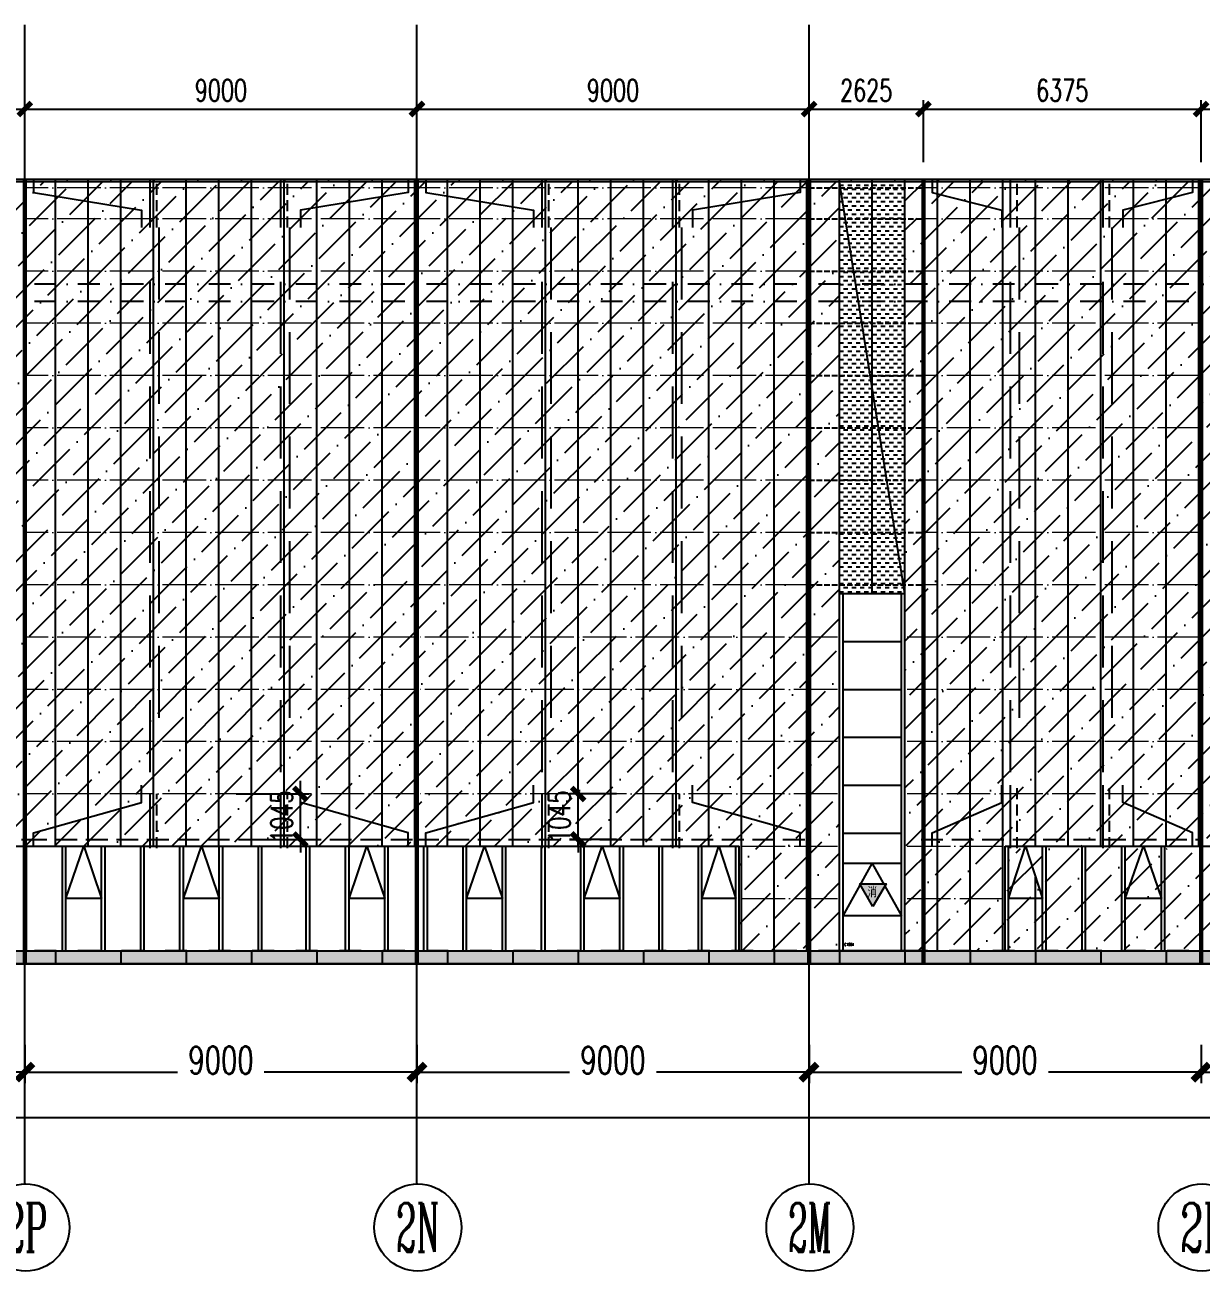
# Model space of a CAD drawing. Extents: x -2072575 to 87763, y -155913 to 742026.
# Drawn here: x -1028400 to -1001400, y 499738 to 528335 of the extents above; entities that cross this region are included whole.
import ezdxf
from ezdxf.enums import TextEntityAlignment as Align

# ---------------------------------------------------------------- set-up
doc = ezdxf.new("R2010")
doc.units = 0
doc.header["$LTSCALE"] = 1000
for name, pattern in [('20剖面图$0$DASH', [0.35, 0.25, -0.1]), ('CENTER', [2, 1.25, -0.25, 0.25, -0.25]), ('DASHDOT', [1, 0.5, -0.25, 0, -0.25]), ('DASHED', [0.75, 0.5, -0.25]), ('DOT', [0.25, 0, -0.25]), ('DOTE', [2.42, 2, -0.2, 0.02, -0.2]), ('HIDDEN2', [0.1875, 0.125, -0.0625])]:
    doc.linetypes.add(name, pattern=pattern)
doc.layers.get('Defpoints').update_dxf_attribs({"color": 210})
for name, color, linetype in [('!ZN1-填充-8', 8, 'Continuous'), ('!ZN1-文字-7', 7, 'Continuous'), ('!ZN1-标注-173', 173, 'Continuous'), ('!ZN3-玻璃幕墙-4', 4, 'Continuous'), ('!ZN4-辅助材料-1', 1, 'Continuous'), ('12圆钢+30钢套管撑杆', 3, 'Continuous'), ('12圆钢斜拉条', 30, 'Continuous'), ('12圆钢直拉条', 22, 'Continuous'), ('250×150×4.5×8 H型钢', 3, 'HIDDEN2'), ('3符号', 3, 'Continuous'), ('3铝板幕墙', 3, 'Continuous'), ('4玻璃幕墙', 4, 'Continuous'), ('60x60x5钢方管', 6, '20剖面图$0$DASH'), ('A-LIN-V', 9, 'Continuous'), ('A-云线', 50, 'Continuous'), ('A-门窗表显示尺寸', 160, 'Continuous'), ('AS-WALL', 40, 'Continuous'), ('DIM', 173, 'Continuous'), ('DOT', 8, 'DOT'), ('DOTE', 1, 'CENTER'), ('IE-填充-JYZS', 7, 'Continuous'), ('压型钢板', 23, 'Continuous')]:
    doc.layers.add(name, color=color, linetype=linetype)
doc.layers.add('冷弯薄壁C型钢 250x75x20x3.0', color=51, linetype='DOTE', lineweight=0)
doc.layers.add('梁', color=4, linetype='Continuous', lineweight=18)
doc.styles.add('_TCH_AXIS', font='COMPLEX', dxfattribs={"bigfont": 'GBCBIG'})
doc.styles.add('A-STANDARD', font='SIMPLEX', dxfattribs={"bigfont": 'GBCBIG'})
doc.styles.add('DHTEXT-1', font='romans.shx', dxfattribs={"width": 0.7, "bigfont": 'chinese.shx'})
doc.styles.add('样式 1', font='romans.shx', dxfattribs={"width": 0.7, "bigfont": 'chinese.shx'})
doc.dimstyles.new('ZN200', dxfattribs={"dimscale": 200, "dimtxt": 2.5, "dimasz": 1.5, "dimexe": 1, "dimexo": 2, "dimgap": 0.9, "dimtad": 1, "dimdec": 0, "dimdsep": 46, "dimtxsty": 'DHTEXT-1', "dimblk": 'ARCHTICK', "dimcen": 2.5, "dimclrd": 173, "dimclre": 173, "dimclrt": 7, "dimazin": 2, "dimtfac": 1, "dimtdec": 0, "dimtix": 1, "dimtmove": 2, "dimatfit": 3, "dimfxl": 0, "dimtolj": 1, "dimtzin": 0, "dimarcsym": 0})
doc.dimstyles.new('ZN250', dxfattribs={"dimscale": 250, "dimtxt": 2.5, "dimasz": 1.5, "dimexe": 1, "dimexo": 2, "dimgap": 0.9, "dimtad": 1, "dimdec": 0, "dimdsep": 46, "dimtxsty": 'DHTEXT-1', "dimblk": 'ARCHTICK', "dimcen": 2.5, "dimclrd": 173, "dimclre": 173, "dimclrt": 7, "dimazin": 2, "dimtfac": 1, "dimtdec": 0, "dimtix": 1, "dimtmove": 2, "dimatfit": 3, "dimfxl": 0, "dimarcsym": 0})
pattern_1 = [(45, (1082178.47, -507087.46), (252.5697, 926.08891), [1190.625, -238.125, 0, -238.125])]

# ---------------------------------------------------------------- blocks, each defined once
blk = doc.blocks.new('消防救援口标识')
blk.add_wipeout([(0, 0), (-150, 260), (150, 260)]).dxf.layer = '!ZN1-标注-173'
at = {"layer": '!ZN1-填充-8'}
h = blk.add_hatch(color=252, dxfattribs=at)
h.dxf.hatch_style = 1
h.paths.add_polyline_path([(0, 0), (-150, 260), (150, 260)])
at = {"layer": '!ZN1-标注-173'}
blk.add_lwpolyline([(0, 0), (-150, 260), (150, 260)], close=True, dxfattribs=at)
at = {"layer": '!ZN1-文字-7', "ltscale": 1.5, "style": '样式 1', "width": 0.7}
blk.add_text('消', height=120, dxfattribs=at).set_placement((-62, 164), align=Align.MIDDLE_LEFT)
blk = doc.blocks.new('20250905093159')
at = {"layer": '!ZN1-填充-8'}
h = blk.add_hatch(dxfattribs=at)
h.set_pattern_fill('ANSI36', color=252, scale=300, style=0)
h.set_pattern_definition(pattern_1)
h.paths.add_polyline_path([(32500, 0), (55700, 0), (55680, 0), (34800, 0), (34800, 2400), (55700, 2400), (55700, 0), (59631, 0), (59500, 0), (58000, 0), (58000, 17650), (32500, 17650)])
h = blk.add_hatch(dxfattribs=at)
h.set_pattern_fill('ANSI36', color=252, scale=300, style=0)
h.set_pattern_definition(pattern_1)
h.paths.add_polyline_path([(85000, 17650), (59500, 17650), (59500, 8400), (59500, 3000), (59500, 2800), (59500, 0), (59500, 0), (76800, 0), (76800, 0), (76800, 5000), (82800, 5000), (82800, 0), (85000, 0)])
h.paths.add_polyline_path([(74500, 2400), (74500, 0), (61800, 0), (61800, 2400)])
h.paths.add_polyline_path([(74450, 2350), (74450, 50), (61850, 50), (61850, 2350)], flags=16)
h.paths.add_polyline_path([(74242, 1111), (74242, 1289), (74153, 1289), (74153, 1111)], flags=0)
h.paths.add_polyline_path([(68045, 2143), (68255, 2143), (68255, 2232), (68045, 2232)], flags=0)
h.paths.add_polyline_path([(61885, 98), (62138, 98), (62138, 187), (61885, 187)], flags=0)
h = blk.add_hatch(dxfattribs=at)
h.set_pattern_fill('DOTS', color=252, scale=100, style=0)
h.set_pattern_definition([(0, (1067699.68, -507087.46), (79.375, 158.75), [0, -158.75])])
h.paths.add_polyline_path([(32500, 0), (76800, 0), (76800, -300), (32500, -300)])
at = {"layer": 'IE-填充-JYZS', "ltscale": 10}
h = blk.add_hatch(dxfattribs=at)
h.set_pattern_fill('DASH', color=252, scale=100)
h.set_pattern_definition([(0, (1082178.47, -507087.465), (95.25, 95.25), [95.25, -95.25])])
h.paths.add_polyline_path([(58000, 8200), (59500, 8200), (59500, 17650), (58000, 17650)])
at = {"layer": '!ZN3-玻璃幕墙-4', "color": 252, "ltscale": 10}
for points in [[(40240, 1200), (40650, 2400), (41060, 1200)], [(42940, 1200), (43350, 2400), (43760, 1200)], [(46740, 1200), (47150, 2400), (47560, 1200)], [(49440, 1200), (49850, 2400), (50260, 1200)], [(52140, 1200), (52550, 2400), (52960, 1200)], [(54840, 1200), (55230, 2400), (55620, 1200)], [(61880, 1200), (62270, 2400), (62660, 1200)], [(64560, 1200), (64975, 2400), (65390, 1200)], [(58080, 800), (58750, 2000), (59420, 800)]]:
    blk.add_lwpolyline(points, dxfattribs=at)
at = {"layer": '3铝板幕墙', "color": 252, "ltscale": 1000}
for p, q in [((40000, 0), (40000, -300)), ((41500, 0), (41500, -300)), ((43000, 0), (43000, -300)), ((44500, 0), (44500, -300)), ((46000, 0), (46000, -300)), ((47500, 0), (47500, -300)), ((49000, 0), (49000, -300)), ((50500, 0), (50500, -300)), ((52000, 0), (52000, -300)), ((53500, 0), (53500, -300)), ((56500, 0), (56500, -300)), ((58000, 0), (58000, -300)), ((59500, 0), (59500, -300)), ((61000, 0), (61000, -300)), ((62500, 0), (62500, -300)), ((64000, 0), (64000, -300)), ((65500, 0), (65500, -300)), ((55000, 0), (55000, -300))]:
    blk.add_line(p, q, dxfattribs=at)
blk.add_lwpolyline([(32500, 0), (76800, 0), (76800, -300), (32500, -300)], close=True, dxfattribs=at)
at = {"layer": '4玻璃幕墙', "color": 252, "ltscale": 1.5}
for p, q in [((58000, 0), (58000, 8200)), ((58000, 8200), (59500, 8200)), ((58080, 0), (58080, 8200)), ((59420, 0), (59420, 8200)), ((59500, 0), (59500, 8200)), ((58080, 7100), (59420, 7100)), ((58080, 6000), (59420, 6000)), ((58080, 4900), (59420, 4900)), ((58080, 3800), (59420, 3800)), ((58080, 2700), (59420, 2700)), ((34800, 2400), (55700, 2400)), ((39340, 0), (39340, 2400)), ((40160, 0), (40160, 2400)), ((40240, 0), (40240, 2400)), ((41060, 0), (41060, 2400)), ((41140, 0), (41140, 2400)), ((41960, 0), (41960, 2400)), ((42040, 0), (42040, 2400)), ((42860, 0), (42860, 2400)), ((42940, 0), (42940, 2400)), ((43760, 0), (43760, 2400)), ((43840, 0), (43840, 2400)), ((44660, 0), (44660, 2400)), ((44740, 0), (44740, 2400)), ((45760, 0), (45760, 2400)), ((45840, 0), (45840, 2400)), ((46660, 0), (46660, 2400)), ((46740, 0), (46740, 2400)), ((47560, 0), (47560, 2400)), ((47640, 0), (47640, 2400)), ((48460, 0), (48460, 2400)), ((48540, 0), (48540, 2400)), ((49360, 0), (49360, 2400)), ((49440, 0), (49440, 2400)), ((50260, 0), (50260, 2400)), ((50340, 0), (50340, 2400)), ((51160, 0), (51160, 2400)), ((51240, 0), (51240, 2400)), ((52060, 0), (52060, 2400)), ((52140, 0), (52140, 2400)), ((52960, 0), (52960, 2400)), ((53040, 0), (53040, 2400)), ((53860, 0), (53860, 2400)), ((53940, 0), (53940, 2400)), ((54760, 0), (54760, 2400)), ((54840, 0), (54840, 2400)), ((55620, 0), (55620, 2400)), ((55700, 0), (55700, 2400)), ((59420, 2000), (58080, 2000)), ((41060, 1200), (40240, 1200)), ((43760, 1200), (42940, 1200)), ((47560, 1200), (46740, 1200)), ((50260, 1200), (49440, 1200)), ((52960, 1200), (52140, 1200)), ((55620, 1200), (54840, 1200)), ((62660, 1200), (61880, 1200)), ((65390, 1200), (64560, 1200)), ((59420, 800), (58080, 800)), ((34800, 0), (55700, 0)), ((59500, 0), (58000, 0)), ((58000, 0), (59500, 0))]:
    blk.add_line(p, q, dxfattribs=at)
at = {"layer": '4玻璃幕墙', "color": 252, "ltscale": 10}
for p, q in [((61800, 0), (61800, 2400)), ((61800, 2400), (74500, 2400)), ((61880, 0), (61880, 2400)), ((62660, 0), (62660, 2400)), ((62740, 0), (62740, 2400)), ((63570, 0), (63570, 2400)), ((63650, 0), (63650, 2400)), ((64480, 0), (64480, 2400)), ((64560, 0), (64560, 2400)), ((65390, 0), (65390, 2400)), ((65470, 0), (65470, 2400)), ((66300, 0), (66300, 2400)), ((61800, 0), (74500, 0))]:
    blk.add_line(p, q, dxfattribs=at)
at = {"layer": '4玻璃幕墙', "ltscale": 1.5}
blk.add_line((59420, 2000), (58080, 2000), dxfattribs=at)
blk.add_line((59420, 2000), (58080, 2000), dxfattribs=at)
at = {"layer": 'A-LIN-V', "color": 252}
for p, q in [((157100, 17700), (-900, 17700)), ((157100, 17650), (-900, 17650)), ((58000, 8200), (58000, 17650)), ((59500, 8200), (59500, 17650)), ((59500, 0), (58000, 0))]:
    blk.add_line(p, q, dxfattribs=at)
at = {"layer": 'AS-WALL', "color": 252}
blk.add_lwpolyline([(59500, 8200), (59500, 8200), (58000, 17650)], dxfattribs=at)
at = {"layer": '压型钢板', "color": 252, "ltscale": 10}
for p, q in [((40000, 2400), (40000, 17700)), ((40750, 2400), (40750, 17700)), ((41500, 2400), (41500, 17700)), ((42250, 2400), (42250, 17700)), ((43000, 2400), (43000, 17700)), ((43750, 2400), (43750, 17700)), ((44500, 2400), (44500, 17700)), ((45250, 2400), (45250, 17700)), ((46000, 2400), (46000, 17700)), ((46750, 2400), (46750, 17700)), ((47500, 2400), (47500, 17700)), ((48250, 2400), (48250, 17700)), ((49000, 2400), (49000, 17700)), ((49750, 2400), (49750, 17700)), ((50500, 2400), (50500, 17700)), ((51250, 2400), (51250, 17700)), ((52000, 2400), (52000, 17700)), ((52750, 2400), (52750, 17700)), ((53500, 2400), (53500, 17700)), ((54250, 2400), (54250, 17700)), ((55000, 2400), (55000, 17700)), ((55750, 0), (55750, 17700)), ((56500, 0), (56500, 17700)), ((57250, 0), (57250, 17700)), ((58000, 0), (58000, 17700)), ((58750, 8200), (58750, 17700)), ((59500, 0), (59500, 17700)), ((60250, 0), (60250, 17700)), ((61000, 0), (61000, 17700)), ((61750, 0), (61750, 17700)), ((62500, 2400), (62500, 17700)), ((63250, 2400), (63250, 17700)), ((64000, 2400), (64000, 17700)), ((64750, 2400), (64750, 17700)), ((65500, 2400), (65500, 17700)), ((66250, 2400), (66250, 17700)), ((62500, 0), (62500, 1692))]:
    blk.add_line(p, q, dxfattribs=at)
at = {"layer": 'A-门窗表显示尺寸', "color": 3, "style": 'A-STANDARD', "width": 0.705882}
blk.add_text('C1584', height=59.5, dxfattribs=at).set_placement((58110, 113))
blk.add_text('C1584', height=59.5, dxfattribs=at).set_placement((58110, 113))
blk.add_text('C1584', height=59.5, dxfattribs=at).set_placement((58110, 113))
at = {"layer": '!ZN4-辅助材料-1', "xscale": 2, "yscale": 2, "zscale": 2}
blk.add_blockref('消防救援口标识', (58767, 1018), dxfattribs=at)
at = {"layer": '!ZN3-玻璃幕墙-4', "color": 252, "ltscale": 10}
blk.add_lwpolyline([(58080, 800), (58750, 2000), (59420, 800)], dxfattribs=at)
at = {"layer": '!ZN4-辅助材料-1', "xscale": 2, "yscale": 2, "zscale": 2}
blk.add_blockref('消防救援口标识', (58767, 1018), dxfattribs=at)
at = {"layer": '!ZN3-玻璃幕墙-4', "color": 252, "ltscale": 10}
blk.add_lwpolyline([(58080, 800), (58750, 2000), (59420, 800)], dxfattribs=at)
at = {"layer": '!ZN4-辅助材料-1', "xscale": 2, "yscale": 2, "zscale": 2}
blk.add_blockref('消防救援口标识', (58767, 1018), dxfattribs=at)
blk = doc.blocks.new('_ArchTick')
at = {"color": 0, "linetype": 'ByBlock', "const_width": 0.4}
blk.add_lwpolyline([(-0.5, -0.5), (0.5, 0.5)], dxfattribs=at)
blk = doc.blocks.new('*D1794')
at = {"layer": 'Defpoints', "color": 0, "ltscale": 2500, "transparency": 16777216}
for p in [(-900, -1657), (157100, -1657), (157100, -3824)]:
    blk.add_point(p, dxfattribs=at)
at = {"layer": 'DIM', "color": 173, "linetype": 'ByBlock', "lineweight": -2, "ltscale": 2500, "transparency": 16777216}
for p, q in [((-900, -2157), (-900, -4074)), ((157100, -2157), (157100, -4074)), ((-900, -3824), (76719, -3824)), ((157100, -3824), (79481, -3824))]:
    blk.add_line(p, q, dxfattribs=at)
at = {"layer": 'DIM', "color": 173, "lineweight": -2, "ltscale": 2500, "transparency": 16777216, "xscale": 375, "yscale": 375, "zscale": 375, "rotation": 180}
blk.add_blockref('_ArchTick', (-900, -3824), dxfattribs=at)
at = {"layer": 'DIM', "color": 173, "lineweight": -2, "ltscale": 2500, "transparency": 16777216, "xscale": 375, "yscale": 375, "zscale": 375}
blk.add_blockref('_ArchTick', (157100, -3824), dxfattribs=at)
at = {"layer": 'DIM', "color": 7, "ltscale": 2500, "transparency": 16777216, "insert": (78100, -3549), "char_height": 625, "attachment_point": 5, "style": 'DHTEXT-1'}
blk.add_mtext('158000', dxfattribs=at)
blk = doc.blocks.new('*D1804')
at = {"layer": 'Defpoints', "color": 0, "ltscale": 2500, "transparency": 16777216}
for p in [(30300, -1657), (39300, -1657), (39300, -2784)]:
    blk.add_point(p, dxfattribs=at)
at = {"layer": 'DIM', "color": 173, "linetype": 'ByBlock', "lineweight": -2, "ltscale": 2500, "transparency": 16777216}
for p, q in [((30300, -2157), (30300, -3034)), ((39300, -2157), (39300, -3034)), ((30300, -2784), (33804, -2784)), ((39300, -2784), (35796, -2784))]:
    blk.add_line(p, q, dxfattribs=at)
at = {"layer": 'DIM', "color": 173, "lineweight": -2, "ltscale": 2500, "transparency": 16777216, "xscale": 375, "yscale": 375, "zscale": 375, "rotation": 180}
blk.add_blockref('_ArchTick', (30300, -2784), dxfattribs=at)
at = {"layer": 'DIM', "color": 173, "lineweight": -2, "ltscale": 2500, "transparency": 16777216, "xscale": 375, "yscale": 375, "zscale": 375}
blk.add_blockref('_ArchTick', (39300, -2784), dxfattribs=at)
at = {"layer": 'DIM', "color": 7, "ltscale": 2500, "transparency": 16777216, "insert": (34800, -2509), "char_height": 625, "attachment_point": 5, "style": 'DHTEXT-1'}
blk.add_mtext('9000', dxfattribs=at)
blk = doc.blocks.new('*D1805')
at = {"layer": 'Defpoints', "color": 0, "ltscale": 2500, "transparency": 16777216}
for p in [(39300, -1657), (48300, -1657), (48300, -2784)]:
    blk.add_point(p, dxfattribs=at)
at = {"layer": 'DIM', "color": 173, "linetype": 'ByBlock', "lineweight": -2, "ltscale": 2500, "transparency": 16777216}
for p, q in [((39300, -2157), (39300, -3034)), ((48300, -2157), (48300, -3034)), ((39300, -2784), (42804, -2784)), ((48300, -2784), (44796, -2784))]:
    blk.add_line(p, q, dxfattribs=at)
at = {"layer": 'DIM', "color": 173, "lineweight": -2, "ltscale": 2500, "transparency": 16777216, "xscale": 375, "yscale": 375, "zscale": 375, "rotation": 180}
blk.add_blockref('_ArchTick', (39300, -2784), dxfattribs=at)
at = {"layer": 'DIM', "color": 173, "lineweight": -2, "ltscale": 2500, "transparency": 16777216, "xscale": 375, "yscale": 375, "zscale": 375}
blk.add_blockref('_ArchTick', (48300, -2784), dxfattribs=at)
at = {"layer": 'DIM', "color": 7, "ltscale": 2500, "transparency": 16777216, "insert": (43800, -2509), "char_height": 625, "attachment_point": 5, "style": 'DHTEXT-1'}
blk.add_mtext('9000', dxfattribs=at)
blk = doc.blocks.new('*D1806')
at = {"layer": 'Defpoints', "color": 0, "ltscale": 2500, "transparency": 16777216}
for p in [(48300, -1657), (57300, -1657), (57300, -2784)]:
    blk.add_point(p, dxfattribs=at)
at = {"layer": 'DIM', "color": 173, "linetype": 'ByBlock', "lineweight": -2, "ltscale": 2500, "transparency": 16777216}
for p, q in [((48300, -2157), (48300, -3034)), ((57300, -2157), (57300, -3034)), ((48300, -2784), (51804, -2784)), ((57300, -2784), (53796, -2784))]:
    blk.add_line(p, q, dxfattribs=at)
at = {"layer": 'DIM', "color": 173, "lineweight": -2, "ltscale": 2500, "transparency": 16777216, "xscale": 375, "yscale": 375, "zscale": 375, "rotation": 180}
blk.add_blockref('_ArchTick', (48300, -2784), dxfattribs=at)
at = {"layer": 'DIM', "color": 173, "lineweight": -2, "ltscale": 2500, "transparency": 16777216, "xscale": 375, "yscale": 375, "zscale": 375}
blk.add_blockref('_ArchTick', (57300, -2784), dxfattribs=at)
at = {"layer": 'DIM', "color": 7, "ltscale": 2500, "transparency": 16777216, "insert": (52800, -2509), "char_height": 625, "attachment_point": 5, "style": 'DHTEXT-1'}
blk.add_mtext('9000', dxfattribs=at)
blk = doc.blocks.new('*D1807')
at = {"layer": 'Defpoints', "color": 0, "ltscale": 2500, "transparency": 16777216}
for p in [(57300, -1657), (66300, -1657), (66300, -2784)]:
    blk.add_point(p, dxfattribs=at)
at = {"layer": 'DIM', "color": 173, "linetype": 'ByBlock', "lineweight": -2, "ltscale": 2500, "transparency": 16777216}
for p, q in [((57300, -2157), (57300, -3034)), ((66300, -2157), (66300, -3034)), ((57300, -2784), (60804, -2784)), ((66300, -2784), (62796, -2784))]:
    blk.add_line(p, q, dxfattribs=at)
at = {"layer": 'DIM', "color": 173, "lineweight": -2, "ltscale": 2500, "transparency": 16777216, "xscale": 375, "yscale": 375, "zscale": 375, "rotation": 180}
blk.add_blockref('_ArchTick', (57300, -2784), dxfattribs=at)
at = {"layer": 'DIM', "color": 173, "lineweight": -2, "ltscale": 2500, "transparency": 16777216, "xscale": 375, "yscale": 375, "zscale": 375}
blk.add_blockref('_ArchTick', (66300, -2784), dxfattribs=at)
at = {"layer": 'DIM', "color": 7, "ltscale": 2500, "transparency": 16777216, "insert": (61800, -2509), "char_height": 625, "attachment_point": 5, "style": 'DHTEXT-1'}
blk.add_mtext('9000', dxfattribs=at)
blk = doc.blocks.new('*D1808')
at = {"layer": 'Defpoints', "color": 0, "ltscale": 2500, "transparency": 16777216}
for p in [(66300, -1657), (75300, -1657), (75300, -2784)]:
    blk.add_point(p, dxfattribs=at)
at = {"layer": 'DIM', "color": 173, "linetype": 'ByBlock', "lineweight": -2, "ltscale": 2500, "transparency": 16777216}
for p, q in [((66300, -2157), (66300, -3034)), ((75300, -2157), (75300, -3034)), ((66300, -2784), (69804, -2784)), ((75300, -2784), (71796, -2784))]:
    blk.add_line(p, q, dxfattribs=at)
at = {"layer": 'DIM', "color": 173, "lineweight": -2, "ltscale": 2500, "transparency": 16777216, "xscale": 375, "yscale": 375, "zscale": 375, "rotation": 180}
blk.add_blockref('_ArchTick', (66300, -2784), dxfattribs=at)
at = {"layer": 'DIM', "color": 173, "lineweight": -2, "ltscale": 2500, "transparency": 16777216, "xscale": 375, "yscale": 375, "zscale": 375}
blk.add_blockref('_ArchTick', (75300, -2784), dxfattribs=at)
at = {"layer": 'DIM', "color": 7, "ltscale": 2500, "transparency": 16777216, "insert": (70800, -2509), "char_height": 625, "attachment_point": 5, "style": 'DHTEXT-1'}
blk.add_mtext('9000', dxfattribs=at)
blk = doc.blocks.new('卓越-轴号')
blk.add_circle((0, 0), 4)
at = {"color": 0, "style": '_TCH_AXIS', "width": 1.041667, "flags": 8}
blk.add_attdef('A', text='', height=4.48, dxfattribs=at).set_placement((-2, -2.24), (2, -2.24), align=Align.FIT)
blk = doc.blocks.new('*D3534')
at = {"layer": 'Defpoints', "color": 0, "ltscale": 10, "transparency": 16777216}
for p in [(-1028400, 526405), (-1034775, 525878), (-1028400, 525878)]:
    blk.add_point(p, dxfattribs=at)
at = {"layer": 'DIM', "color": 173, "linetype": 'ByBlock', "lineweight": -2, "ltscale": 10, "transparency": 16777216}
for p, q in [((-1034775, 526278), (-1034775, 526605)), ((-1028400, 526278), (-1028400, 526605)), ((-1034775, 526405), (-1028400, 526405))]:
    blk.add_line(p, q, dxfattribs=at)
at = {"layer": 'DIM', "color": 173, "lineweight": -2, "ltscale": 10, "transparency": 16777216, "xscale": 300, "yscale": 300, "zscale": 300, "rotation": 180}
blk.add_blockref('_ArchTick', (-1034775, 526405), dxfattribs=at)
at = {"layer": 'DIM', "color": 173, "lineweight": -2, "ltscale": 10, "transparency": 16777216, "xscale": 300, "yscale": 300, "zscale": 300}
blk.add_blockref('_ArchTick', (-1028400, 526405), dxfattribs=at)
at = {"layer": 'DIM', "color": 7, "ltscale": 10, "transparency": 16777216, "insert": (-1031587, 526835), "char_height": 500, "attachment_point": 5, "style": 'DHTEXT-1'}
blk.add_mtext('\\A1;6375', dxfattribs=at)
blk = doc.blocks.new('*D3551')
at = {"layer": 'Defpoints', "color": 0, "ltscale": 10, "transparency": 16777216}
for p in [(-992400, 526405), (-1001400, 524787), (-992400, 524787)]:
    blk.add_point(p, dxfattribs=at)
at = {"layer": 'DIM', "color": 173, "linetype": 'ByBlock', "lineweight": -2, "ltscale": 10, "transparency": 16777216}
for p, q in [((-1001400, 525187), (-1001400, 526605)), ((-992400, 525187), (-992400, 526605)), ((-1001400, 526405), (-992400, 526405))]:
    blk.add_line(p, q, dxfattribs=at)
at = {"layer": 'DIM', "color": 173, "lineweight": -2, "ltscale": 10, "transparency": 16777216, "xscale": 300, "yscale": 300, "zscale": 300, "rotation": 180}
blk.add_blockref('_ArchTick', (-1001400, 526405), dxfattribs=at)
at = {"layer": 'DIM', "color": 173, "lineweight": -2, "ltscale": 10, "transparency": 16777216, "xscale": 300, "yscale": 300, "zscale": 300}
blk.add_blockref('_ArchTick', (-992400, 526405), dxfattribs=at)
at = {"layer": 'DIM', "color": 7, "ltscale": 10, "transparency": 16777216, "insert": (-996900, 526835), "char_height": 500, "attachment_point": 5, "style": 'DHTEXT-1'}
blk.add_mtext('\\A1;9000', dxfattribs=at)
blk = doc.blocks.new('*D3552')
at = {"layer": 'Defpoints', "color": 0, "ltscale": 10, "transparency": 16777216}
for p in [(-1001400, 526405), (-1007775, 524787), (-1001400, 524787)]:
    blk.add_point(p, dxfattribs=at)
at = {"layer": 'DIM', "color": 173, "linetype": 'ByBlock', "lineweight": -2, "ltscale": 10, "transparency": 16777216}
for p, q in [((-1007775, 525187), (-1007775, 526605)), ((-1001400, 525187), (-1001400, 526605)), ((-1007775, 526405), (-1001400, 526405))]:
    blk.add_line(p, q, dxfattribs=at)
at = {"layer": 'DIM', "color": 173, "lineweight": -2, "ltscale": 10, "transparency": 16777216, "xscale": 300, "yscale": 300, "zscale": 300, "rotation": 180}
blk.add_blockref('_ArchTick', (-1007775, 526405), dxfattribs=at)
at = {"layer": 'DIM', "color": 173, "lineweight": -2, "ltscale": 10, "transparency": 16777216, "xscale": 300, "yscale": 300, "zscale": 300}
blk.add_blockref('_ArchTick', (-1001400, 526405), dxfattribs=at)
at = {"layer": 'DIM', "color": 7, "ltscale": 10, "transparency": 16777216, "insert": (-1004587, 526835), "char_height": 500, "attachment_point": 5, "style": 'DHTEXT-1'}
blk.add_mtext('\\A1;6375', dxfattribs=at)
blk = doc.blocks.new('*D3553')
at = {"layer": 'Defpoints', "color": 0, "ltscale": 10, "transparency": 16777216}
for p in [(-1007775, 526405), (-1010400, 524787), (-1007775, 524787)]:
    blk.add_point(p, dxfattribs=at)
at = {"layer": 'DIM', "color": 173, "linetype": 'ByBlock', "lineweight": -2, "ltscale": 10, "transparency": 16777216}
for p, q in [((-1010400, 525187), (-1010400, 526605)), ((-1007775, 525187), (-1007775, 526605)), ((-1010400, 526405), (-1007775, 526405))]:
    blk.add_line(p, q, dxfattribs=at)
at = {"layer": 'DIM', "color": 173, "lineweight": -2, "ltscale": 10, "transparency": 16777216, "xscale": 300, "yscale": 300, "zscale": 300, "rotation": 180}
blk.add_blockref('_ArchTick', (-1010400, 526405), dxfattribs=at)
at = {"layer": 'DIM', "color": 173, "lineweight": -2, "ltscale": 10, "transparency": 16777216, "xscale": 300, "yscale": 300, "zscale": 300}
blk.add_blockref('_ArchTick', (-1007775, 526405), dxfattribs=at)
at = {"layer": 'DIM', "color": 7, "ltscale": 10, "transparency": 16777216, "insert": (-1009087, 526835), "char_height": 500, "attachment_point": 5, "style": 'DHTEXT-1'}
blk.add_mtext('\\A1;2625', dxfattribs=at)
blk = doc.blocks.new('*D3554')
at = {"layer": 'Defpoints', "color": 0, "ltscale": 10, "transparency": 16777216}
for p in [(-1010400, 526405), (-1019400, 524787), (-1010400, 524787)]:
    blk.add_point(p, dxfattribs=at)
at = {"layer": 'DIM', "color": 173, "linetype": 'ByBlock', "lineweight": -2, "ltscale": 10, "transparency": 16777216}
for p, q in [((-1019400, 525187), (-1019400, 526605)), ((-1010400, 525187), (-1010400, 526605)), ((-1019400, 526405), (-1010400, 526405))]:
    blk.add_line(p, q, dxfattribs=at)
at = {"layer": 'DIM', "color": 173, "lineweight": -2, "ltscale": 10, "transparency": 16777216, "xscale": 300, "yscale": 300, "zscale": 300, "rotation": 180}
blk.add_blockref('_ArchTick', (-1019400, 526405), dxfattribs=at)
at = {"layer": 'DIM', "color": 173, "lineweight": -2, "ltscale": 10, "transparency": 16777216, "xscale": 300, "yscale": 300, "zscale": 300}
blk.add_blockref('_ArchTick', (-1010400, 526405), dxfattribs=at)
at = {"layer": 'DIM', "color": 7, "ltscale": 10, "transparency": 16777216, "insert": (-1014900, 526835), "char_height": 500, "attachment_point": 5, "style": 'DHTEXT-1'}
blk.add_mtext('\\A1;9000', dxfattribs=at)
blk = doc.blocks.new('*D3555')
at = {"layer": 'Defpoints', "color": 0, "ltscale": 10, "transparency": 16777216}
for p in [(-1019400, 526405), (-1028400, 524787), (-1019400, 524787)]:
    blk.add_point(p, dxfattribs=at)
at = {"layer": 'DIM', "color": 173, "linetype": 'ByBlock', "lineweight": -2, "ltscale": 10, "transparency": 16777216}
for p, q in [((-1028400, 525187), (-1028400, 526605)), ((-1019400, 525187), (-1019400, 526605)), ((-1028400, 526405), (-1019400, 526405))]:
    blk.add_line(p, q, dxfattribs=at)
at = {"layer": 'DIM', "color": 173, "lineweight": -2, "ltscale": 10, "transparency": 16777216, "xscale": 300, "yscale": 300, "zscale": 300, "rotation": 180}
blk.add_blockref('_ArchTick', (-1028400, 526405), dxfattribs=at)
at = {"layer": 'DIM', "color": 173, "lineweight": -2, "ltscale": 10, "transparency": 16777216, "xscale": 300, "yscale": 300, "zscale": 300}
blk.add_blockref('_ArchTick', (-1019400, 526405), dxfattribs=at)
at = {"layer": 'DIM', "color": 7, "ltscale": 10, "transparency": 16777216, "insert": (-1023900, 526835), "char_height": 500, "attachment_point": 5, "style": 'DHTEXT-1'}
blk.add_mtext('\\A1;9000', dxfattribs=at)
blk = doc.blocks.new('*D3574')
at = {"layer": 'Defpoints', "color": 0, "ltscale": 10, "transparency": 16777216}
for p in [(-1023950, 510687), (-1022075, 510687), (-1023900, 509642)]:
    blk.add_point(p, dxfattribs=at)
at = {"layer": 'DIM', "color": 173, "linetype": 'ByBlock', "lineweight": -2, "ltscale": 10, "transparency": 16777216}
for p, q in [((-1022075, 510687), (-1022075, 510987)), ((-1023550, 510687), (-1021875, 510687)), ((-1022075, 509642), (-1022075, 510687)), ((-1023500, 509642), (-1021875, 509642)), ((-1022075, 509642), (-1022075, 509342))]:
    blk.add_line(p, q, dxfattribs=at)
at = {"layer": 'DIM', "color": 173, "lineweight": -2, "ltscale": 10, "transparency": 16777216, "xscale": 300, "yscale": 300, "zscale": 300}
for p, rotation in [((-1022075, 510687), 270), ((-1022075, 509642), 90)]:
    blk.add_blockref('_ArchTick', p, dxfattribs=dict(at, rotation=rotation))
at = {"layer": 'DIM', "color": 7, "ltscale": 10, "transparency": 16777216, "insert": (-1022505, 510165), "char_height": 500, "attachment_point": 5, "rotation": 90, "style": 'DHTEXT-1'}
blk.add_mtext('\\A1;1045', dxfattribs=at)
blk = doc.blocks.new('*D3575')
at = {"layer": 'Defpoints', "color": 0, "ltscale": 10, "transparency": 16777216}
for p in [(-1015700, 510687), (-1014419, 510687), (-1014419, 509642)]:
    blk.add_point(p, dxfattribs=at)
at = {"layer": 'DIM', "color": 173, "linetype": 'ByBlock', "lineweight": -2, "ltscale": 10, "transparency": 16777216}
for p, q in [((-1015700, 510687), (-1015700, 510987)), ((-1014819, 510687), (-1015900, 510687)), ((-1015700, 509642), (-1015700, 510687)), ((-1014819, 509642), (-1015900, 509642)), ((-1015700, 509642), (-1015700, 509342))]:
    blk.add_line(p, q, dxfattribs=at)
at = {"layer": 'DIM', "color": 173, "lineweight": -2, "ltscale": 10, "transparency": 16777216, "xscale": 300, "yscale": 300, "zscale": 300}
for p, rotation in [((-1015700, 510687), 270), ((-1015700, 509642), 90)]:
    blk.add_blockref('_ArchTick', p, dxfattribs=dict(at, rotation=rotation))
at = {"layer": 'DIM', "color": 7, "ltscale": 10, "transparency": 16777216, "insert": (-1016130, 510165), "char_height": 500, "attachment_point": 5, "rotation": 90, "style": 'DHTEXT-1'}
blk.add_mtext('\\A1;1045', dxfattribs=at)
blk = doc.blocks.new('20250821140123')
at = {"layer": 'DOT', "linetype": 'DASHDOT'}
for p, q in [((163030.7, 17700), (-7959.1, 17700)), ((163030.7, 15300), (-7959.1, 15300)), ((163030.7, 14900), (-7959.1, 14900)), ((163030.7, 0), (-7959.1, 0))]:
    blk.add_line(p, q, dxfattribs=at)
at = {"layer": 'DOTE', "ltscale": 250}
for p, q in [((39300, -5350), (39300, 21247.6)), ((48300, -5350), (48300, 21247.6)), ((57300, -5350), (57300, 21247.6))]:
    blk.add_line(p, q, dxfattribs=at)
at = {"layer": '3符号', "color": 7}
ref = blk.add_blockref('卓越-轴号', (39321.1, -6349.8), dxfattribs=dict(at, xscale=250, yscale=250, zscale=250))
ref.add_attrib('A', '2P', dxfattribs={"layer": '0', "color": 0, "height": 1120, "style": '_TCH_AXIS', "width": 0.506757}).set_placement((38821.1, -6909.8), (39821.1, -6909.8), align=Align.FIT)
ref = blk.add_blockref('卓越-轴号', (48321.1, -6349.8), dxfattribs=dict(at, xscale=250, yscale=250, zscale=250))
ref.add_attrib('A', '2N', dxfattribs={"layer": '0', "color": 0, "height": 1120, "style": '_TCH_AXIS', "width": 0.480769}).set_placement((47821.1, -6909.8), (48821.1, -6909.8), align=Align.FIT)
ref = blk.add_blockref('卓越-轴号', (57321.1, -6349.8), dxfattribs=dict(at, xscale=250, yscale=250, zscale=250))
ref.add_attrib('A', '2M', dxfattribs={"layer": '0', "color": 0, "height": 1120, "style": '_TCH_AXIS', "width": 0.457317}).set_placement((56821.1, -6909.8), (57821.1, -6909.8), align=Align.FIT)
ref = blk.add_blockref('卓越-轴号', (66321.1, -6349.8), dxfattribs=dict(at, xscale=250, yscale=250, zscale=250))
ref.add_attrib('A', '2L', dxfattribs={"layer": '0', "color": 0, "height": 1120, "style": '_TCH_AXIS', "width": 0.535714}).set_placement((65821.1, -6909.8), (66821.1, -6909.8), align=Align.FIT)
at = {"layer": 'DIM', "ltscale": 2500}
for base, p1, p2, picture, middle in [((157100, -3824.1), (-900, -1657.5), (157100, -1657.5), '*D1794', (78100, -3549.1)), ((39300, -2784.1), (30300, -1657.5), (39300, -1657.5), '*D1804', (34800, -2509.1)), ((48300, -2784.1), (39300, -1657.5), (48300, -1657.5), '*D1805', (43800, -2509.1)), ((57300, -2784.1), (48300, -1657.5), (57300, -1657.5), '*D1806', (52800, -2509.1)), ((66300, -2784.1), (57300, -1657.5), (66300, -1657.5), '*D1807', (61800, -2509.1)), ((75300, -2784.1), (66300, -1657.5), (75300, -1657.5), '*D1808', (70800, -2509.1))]:
    dim = blk.add_linear_dim(base=base, p1=p1, p2=p2, angle=0, dimstyle='ZN250', dxfattribs=at)
    dim.commit()
    dim.dimension.update_dxf_attribs({"geometry": picture, "text_midpoint": middle, "dimtype": 129})

msp = doc.modelspace()

# ---------------------------------------------------------------- linework, layer by layer
at = {"layer": 'AS-WALL'}
msp.add_line((-1075658.8, 506787.5), (-905069, 506787.5), dxfattribs=at)

# ---------------------------------------------------------------- dimensions: what is measured, and where the dimension line sits
at = {"layer": 'DIM', "ltscale": 10}
dim = msp.add_linear_dim(base=(-1028399.7, 526404.7), p1=(-1034774.7, 525878.4), p2=(-1028399.7, 525878.4), dimstyle='ZN200', override={"dimfxl": 2}, dxfattribs=at)
dim.commit()
dim.dimension.update_dxf_attribs({"geometry": '*D3534', "text_midpoint": (-1031587.2, 526834.7)})

# ---------------------------------------------------------------- next in the draw order: block references
at = {"layer": '3铝板幕墙', "ltscale": 1000}
msp.add_blockref('20250905093159', (-1067699.7, 507087.5), dxfattribs=at)

# ---------------------------------------------------------------- next in the draw order: linework, layer by layer
at = {"layer": '12圆钢+30钢套管撑杆', "color": 3}
for p, q in [((-1025524.7, 523687.5), (-1025524.7, 524787.5)), ((-1022524.7, 523687.5), (-1022524.7, 524787.5)), ((-1016524.7, 523687.5), (-1016524.7, 524787.5)), ((-1013524.7, 523687.5), (-1013524.7, 524787.5)), ((-1005774.7, 523687.5), (-1005774.7, 524787.5)), ((-1003649.7, 523687.5), (-1003649.7, 524787.5)), ((-1005774.7, 509442.5), (-1005774.7, 510887.5)), ((-1003649.7, 509442.5), (-1003649.7, 510887.5)), ((-1025524.7, 509442.5), (-1025524.7, 510687.5)), ((-1022524.7, 509442.5), (-1022524.7, 510687.5)), ((-1016524.7, 509442.5), (-1016524.7, 510687.5)), ((-1013524.7, 509442.5), (-1013524.7, 510687.5))]:
    msp.add_line(p, q, dxfattribs=at)
at = {"layer": '12圆钢+30钢套管撑杆', "color": 3, "linetype": 'DASHED', "ltscale": 0.5}
for p, q in [((-1025374.7, 523687.5), (-1025374.7, 524787.5)), ((-1022374.7, 523687.5), (-1022374.7, 524787.5)), ((-1016374.7, 523687.5), (-1016374.7, 524787.5)), ((-1013374.7, 523687.5), (-1013374.7, 524787.5)), ((-1005624.7, 523687.5), (-1005624.7, 524787.5)), ((-1003499.7, 523687.5), (-1003499.7, 524787.5)), ((-1005624.7, 509442.5), (-1005624.7, 510887.5)), ((-1003499.7, 509442.5), (-1003499.7, 510887.5)), ((-1025374.7, 509442.5), (-1025374.7, 510687.5)), ((-1022374.7, 509442.5), (-1022374.7, 510687.5)), ((-1016374.7, 509442.5), (-1016374.7, 510687.5)), ((-1013374.7, 509442.5), (-1013374.7, 510687.5))]:
    msp.add_line(p, q, dxfattribs=at)
at = {"layer": '12圆钢斜拉条', "ltscale": 1000}
for points in [[(-1028199.7, 524787.5), (-1028199.7, 524487.5), (-1025724.7, 524087.5), (-1025724.7, 523687.5)], [(-1019599.7, 524787.5), (-1019599.7, 524487.5), (-1022074.7, 524087.5), (-1022074.7, 523687.5)], [(-1019199.7, 524787.5), (-1019199.7, 524487.5), (-1016724.7, 524087.5), (-1016724.7, 523687.5)], [(-1010599.7, 524787.5), (-1010599.7, 524487.5), (-1013074.7, 524087.5), (-1013074.7, 523687.5)], [(-1007574.7, 524787.5), (-1007574.7, 524487.5), (-1005974.7, 524087.5), (-1005974.7, 523687.5)], [(-1001599.7, 524787.5), (-1001599.7, 524487.5), (-1003199.7, 524087.5), (-1003199.7, 523687.5)], [(-1028199.7, 509492.5), (-1028199.7, 509792.5), (-1025724.7, 510487.5), (-1025724.7, 510887.5)], [(-1019599.7, 509492.5), (-1019599.7, 509792.5), (-1022074.7, 510487.5), (-1022074.7, 510887.5)], [(-1019199.7, 509492.5), (-1019199.7, 509792.5), (-1016724.7, 510487.5), (-1016724.7, 510887.5)], [(-1010599.7, 509492.5), (-1010599.7, 509792.5), (-1013074.7, 510487.5), (-1013074.7, 510887.5)], [(-1007574.7, 509492.5), (-1007574.7, 509792.5), (-1005974.7, 510487.5), (-1005974.7, 510887.5)], [(-1001599.7, 509492.5), (-1001599.7, 509792.5), (-1003199.7, 510487.5), (-1003199.7, 510887.5)]]:
    msp.add_lwpolyline(points, dxfattribs=at)
at = {"layer": '12圆钢直拉条', "ltscale": 1000}
for p, q in [((-1025324.7, 523687.5), (-1025324.7, 522037.5)), ((-1022324.7, 523687.5), (-1022324.7, 522037.5)), ((-1016324.7, 523687.5), (-1016324.7, 522037.5)), ((-1013324.7, 523687.5), (-1013324.7, 522037.5)), ((-1005574.7, 523687.5), (-1005574.7, 522037.5)), ((-1003449.7, 523687.5), (-1003449.7, 522037.5)), ((-1025524.7, 520787.5), (-1025524.7, 522437.5)), ((-1022524.7, 520787.5), (-1022524.7, 522437.5)), ((-1016524.7, 520787.5), (-1016524.7, 522437.5)), ((-1013524.7, 520787.5), (-1013524.7, 522437.5)), ((-1005774.7, 520787.5), (-1005774.7, 522437.5)), ((-1003649.7, 520787.5), (-1003649.7, 522437.5)), ((-1025324.7, 521287.5), (-1025324.7, 519637.5)), ((-1022324.7, 521287.5), (-1022324.7, 519637.5)), ((-1016324.7, 521287.5), (-1016324.7, 519637.5)), ((-1013324.7, 521287.5), (-1013324.7, 519637.5)), ((-1005574.7, 521287.5), (-1005574.7, 519637.5)), ((-1003449.7, 521287.5), (-1003449.7, 519637.5)), ((-1025524.7, 518387.5), (-1025524.7, 520037.5)), ((-1022524.7, 518387.5), (-1022524.7, 520037.5)), ((-1016524.7, 518387.5), (-1016524.7, 520037.5)), ((-1013524.7, 518387.5), (-1013524.7, 520037.5)), ((-1005774.7, 518387.5), (-1005774.7, 520037.5)), ((-1003649.7, 518387.5), (-1003649.7, 520037.5)), ((-1025324.7, 518887.5), (-1025324.7, 517237.5)), ((-1022324.7, 518887.5), (-1022324.7, 517237.5)), ((-1016324.7, 518887.5), (-1016324.7, 517237.5)), ((-1013324.7, 518887.5), (-1013324.7, 517237.5)), ((-1005574.7, 518887.5), (-1005574.7, 517237.5)), ((-1003449.7, 518887.5), (-1003449.7, 517237.5)), ((-1025524.7, 515987.5), (-1025524.7, 517637.5)), ((-1022524.7, 515987.5), (-1022524.7, 517637.5)), ((-1016524.7, 515987.5), (-1016524.7, 517637.5)), ((-1013524.7, 515987.5), (-1013524.7, 517637.5)), ((-1005774.7, 515987.5), (-1005774.7, 517637.5)), ((-1003649.7, 515987.5), (-1003649.7, 517637.5)), ((-1025324.7, 516487.5), (-1025324.7, 514837.5)), ((-1022324.7, 516487.5), (-1022324.7, 514837.5)), ((-1016324.7, 516487.5), (-1016324.7, 514837.5)), ((-1013324.7, 516487.5), (-1013324.7, 514837.5)), ((-1005574.7, 516487.5), (-1005574.7, 514837.5)), ((-1005574.7, 516487.5), (-1005574.7, 514837.5)), ((-1003449.7, 516487.5), (-1003449.7, 514837.5)), ((-1003449.7, 516487.5), (-1003449.7, 514837.5)), ((-1025524.7, 513587.5), (-1025524.7, 515237.5)), ((-1022524.7, 513587.5), (-1022524.7, 515237.5)), ((-1016524.7, 513587.5), (-1016524.7, 515237.5)), ((-1013524.7, 513587.5), (-1013524.7, 515237.5)), ((-1005774.7, 513587.5), (-1005774.7, 515237.5)), ((-1003649.7, 513587.5), (-1003649.7, 515237.5)), ((-1025324.7, 514087.5), (-1025324.7, 512437.5)), ((-1022324.7, 514087.5), (-1022324.7, 512437.5)), ((-1016324.7, 514087.5), (-1016324.7, 512437.5)), ((-1013324.7, 514087.5), (-1013324.7, 512437.5)), ((-1005574.7, 514087.5), (-1005574.7, 512437.5)), ((-1003449.7, 514087.5), (-1003449.7, 512437.5)), ((-1025524.7, 511187.5), (-1025524.7, 512837.5)), ((-1022524.7, 511187.5), (-1022524.7, 512837.5)), ((-1016524.7, 511187.5), (-1016524.7, 512837.5)), ((-1013524.7, 511187.5), (-1013524.7, 512837.5)), ((-1005774.7, 511187.5), (-1005774.7, 512837.5)), ((-1003649.7, 511187.5), (-1003649.7, 512837.5))]:
    msp.add_line(p, q, dxfattribs=at)
at = {"layer": '250×150×4.5×8 H型钢', "linetype": '20剖面图$0$DASH', "ltscale": 2}
for p, q in [((-1034774.7, 509642.5), (-1028399.7, 509642.5)), ((-1028399.7, 509642.5), (-1019399.7, 509642.5)), ((-1019399.7, 509642.5), (-1010399.7, 509642.5)), ((-1007824.7, 509642.5), (-1001449.7, 509642.5))]:
    msp.add_line(p, q, dxfattribs=at)
at = {"layer": '60x60x5钢方管', "ltscale": 0.5}
for p, q in [((-1010399.7, 524600), (-1007774.7, 524600)), ((-1010399.7, 523887.5), (-1007774.7, 523887.5)), ((-1010399.7, 522687.5), (-1007774.7, 522687.5)), ((-1010399.7, 521487.5), (-1007774.7, 521487.5)), ((-1010399.7, 520287.5), (-1007774.7, 520287.5)), ((-1010399.7, 519087.5), (-1007774.7, 519087.5)), ((-1010399.7, 517887.5), (-1007774.7, 517887.5)), ((-1010399.7, 516687.5), (-1007774.7, 516687.5)), ((-1010399.7, 515487.5), (-1007774.7, 515487.5))]:
    msp.add_line(p, q, dxfattribs=at)
at = {"layer": '冷弯薄壁C型钢 250x75x20x3.0', "ltscale": 0.5}
for p, q in [((-1019399.7, 524600), (-1028399.7, 524600)), ((-1010399.7, 524600), (-1019399.7, 524600)), ((-1001399.7, 524600), (-1007774.7, 524600)), ((-1019399.7, 523887.5), (-1028399.7, 523887.5)), ((-1010399.7, 523887.5), (-1019399.7, 523887.5)), ((-1001399.7, 523887.5), (-1007774.7, 523887.5)), ((-1019399.7, 522687.5), (-1028399.7, 522687.5)), ((-1010399.7, 522687.5), (-1019399.7, 522687.5)), ((-1001399.7, 522687.5), (-1007774.7, 522687.5)), ((-1019399.7, 521487.5), (-1028399.7, 521487.5)), ((-1010399.7, 521487.5), (-1019399.7, 521487.5)), ((-1001399.7, 521487.5), (-1007774.7, 521487.5)), ((-1019399.7, 520287.5), (-1028399.7, 520287.5)), ((-1010399.7, 520287.5), (-1019399.7, 520287.5)), ((-1001399.7, 520287.5), (-1007774.7, 520287.5)), ((-1019399.7, 519087.5), (-1028399.7, 519087.5)), ((-1010399.7, 519087.5), (-1019399.7, 519087.5)), ((-1001399.7, 519087.5), (-1007774.7, 519087.5)), ((-1019399.7, 517887.5), (-1028399.7, 517887.5)), ((-1010399.7, 517887.5), (-1019399.7, 517887.5)), ((-1001399.7, 517887.5), (-1007774.7, 517887.5)), ((-1019399.7, 516687.5), (-1028399.7, 516687.5)), ((-1010399.7, 516687.5), (-1019399.7, 516687.5)), ((-1001399.7, 516687.5), (-1007774.7, 516687.5)), ((-1019399.7, 515487.5), (-1028399.7, 515487.5)), ((-1010399.7, 515487.5), (-1019399.7, 515487.5)), ((-1001399.7, 515487.5), (-1007774.7, 515487.5)), ((-1019399.7, 514287.5), (-1028399.7, 514287.5)), ((-1009749.7, 514287.5), (-1019399.7, 514287.5)), ((-1001399.7, 514287.5), (-1008149.7, 514287.5)), ((-1019399.7, 513087.5), (-1028399.7, 513087.5)), ((-1009749.7, 513087.5), (-1019399.7, 513087.5)), ((-1001399.7, 513087.5), (-1008149.7, 513087.5)), ((-1019399.7, 511887.5), (-1028399.7, 511887.5)), ((-1009749.7, 511887.5), (-1019399.7, 511887.5)), ((-1001399.7, 511887.5), (-1008149.7, 511887.5)), ((-1019399.7, 510687.5), (-1028399.7, 510687.5)), ((-1009749.7, 510687.5), (-1019399.7, 510687.5)), ((-1001399.7, 510687.5), (-1008149.7, 510687.5)), ((-1011949.7, 509487.5), (-1009749.7, 509487.5)), ((-1008149.7, 509487.5), (-1005949.7, 509487.5)), ((-1011949.7, 508287.5), (-1009749.7, 508287.5)), ((-1008149.7, 508287.5), (-1005949.7, 508287.5)), ((-1011949.7, 507087.5), (-1009749.7, 507087.5)), ((-1008149.7, 507087.5), (-1005949.7, 507087.5))]:
    msp.add_line(p, q, dxfattribs=at)
at = {"layer": '梁', "ltscale": 10, "const_width": 100}
for points in [[(-1028399.7, 524787.5), (-1028399.7, 506787.5)], [(-1019399.7, 524787.5), (-1019399.7, 506787.5)], [(-1010399.7, 524787.5), (-1010399.7, 506787.5)], [(-1001399.7, 524787.5), (-1001399.7, 506787.5)]]:
    msp.add_lwpolyline(points, dxfattribs=at)
at = {"layer": '梁', "color": 1, "ltscale": 10, "const_width": 100}
msp.add_lwpolyline([(-1007774.7, 524787.5), (-1007774.7, 506787.5)], dxfattribs=at)

# ---------------------------------------------------------------- next in the draw order: block references
at = {"layer": 'A-云线', "ltscale": 10}
msp.add_blockref('20250821140123', (-1067699.7, 507087.5), dxfattribs=at)

# ---------------------------------------------------------------- next in the draw order: dimensions: what is measured, and where the dimension line sits
at = {"layer": 'DIM', "ltscale": 10}
for base, p1, p2, picture, middle in [((-1019399.7, 526404.7), (-1028399.7, 524787.5), (-1019399.7, 524787.5), '*D3555', (-1023899.7, 526834.7)), ((-1010399.7, 526404.7), (-1019399.7, 524787.5), (-1010399.7, 524787.5), '*D3554', (-1014899.7, 526834.7)), ((-1007774.7, 526404.7), (-1010399.7, 524787.5), (-1007774.7, 524787.5), '*D3553', (-1009087.2, 526834.7)), ((-1001399.7, 526404.7), (-1007774.7, 524787.5), (-1001399.7, 524787.5), '*D3552', (-1004587.2, 526834.7)), ((-992399.7, 526404.7), (-1001399.7, 524787.5), (-992399.7, 524787.5), '*D3551', (-996899.7, 526834.7))]:
    dim = msp.add_linear_dim(base=base, p1=p1, p2=p2, dimstyle='ZN200', override={"dimfxl": 2}, dxfattribs=at)
    dim.commit()
    dim.dimension.update_dxf_attribs({"geometry": picture, "text_midpoint": middle})
for base, p1, p2, picture, middle in [((-1022074.7, 510687.5), (-1023899.7, 509642.5), (-1023949.7, 510687.5), '*D3574', (-1022504.7, 510165)), ((-1015699.7, 510687.5), (-1014419.4, 509642.5), (-1014419.4, 510687.5), '*D3575', (-1016129.7, 510165))]:
    dim = msp.add_linear_dim(base=base, p1=p1, p2=p2, angle=90, dimstyle='ZN200', override={"dimfxl": 2}, dxfattribs=at)
    dim.commit()
    dim.dimension.update_dxf_attribs({"geometry": picture, "text_midpoint": middle})

doc.saveas('drawing.dxf')
